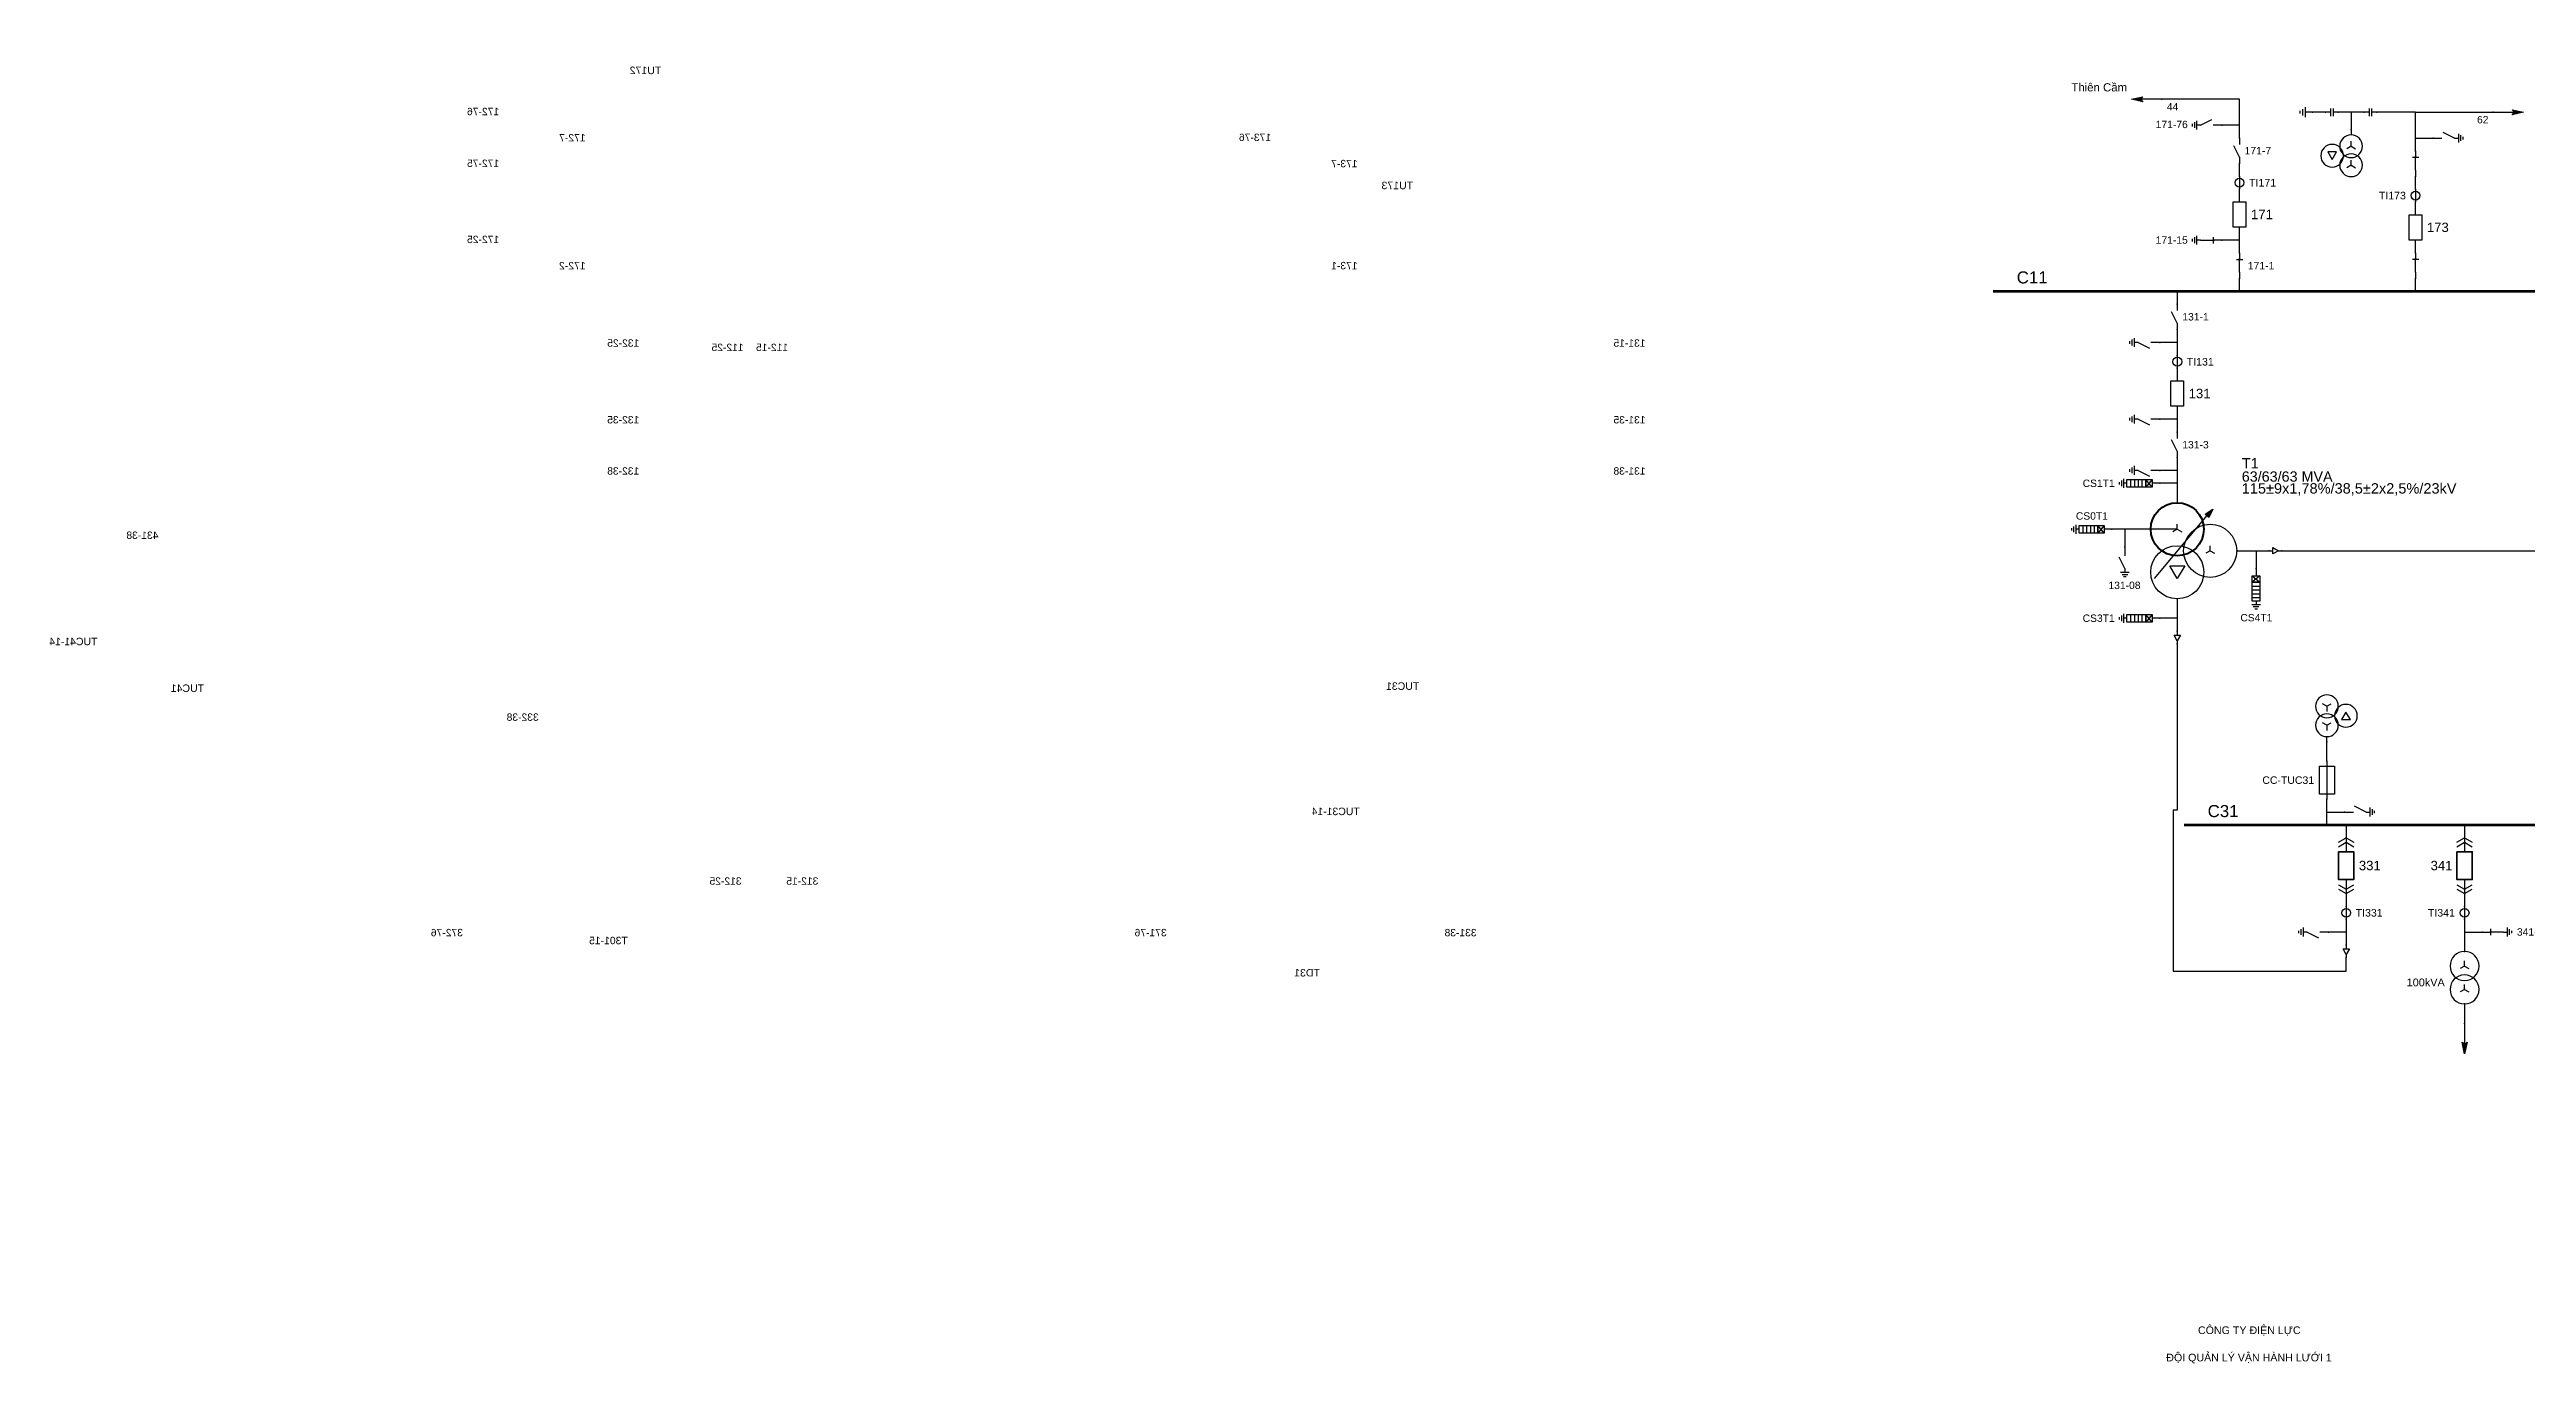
# Model space of a CAD drawing. Header units: millimetres. Extents: x -360 to 411, y 7 to 290.
# Drawn here: x -359.8 to 129.9, y 11.6 to 271.4 of the extents above; entities that cross this region are included whole.
import ezdxf

# ---------------------------------------------------------------- set-up
doc = ezdxf.new("R2010")
doc.units = ezdxf.units.MM
for name, color, linetype, lineweight in [('BUSBAR_110KV', 1, 'Continuous', 50), ('BUSBAR_35KV', 30, 'Continuous', 50), ('GROUND', 3, 'Continuous', 25), ('HV_110KV', 1, 'Continuous', 25), ('MV_22KV', 5, 'Continuous', 25), ('MV_35KV', 30, 'Continuous', 25), ('SLD_OTHER', 7, 'Continuous', 25)]:
    doc.layers.add(name, color=color, linetype=linetype, lineweight=lineweight)
doc.layers.add('SYM_PORTS', color=8, linetype='Continuous', plot=False)
doc.layers.add('TEXT', color=7, linetype='Continuous')
doc.styles.add('SLD_TEXT', font='arial.ttf')

# ---------------------------------------------------------------- blocks, each defined once
blk = doc.blocks.new('SYM_DISCONNECTOR_CLOSED')
at = {"lineweight": 25}
for points in [[(-0.625, 1.25), (0.625, 1.25)], [(0, 2.5), (0, 1.25)], [(0, -1.25), (0, 1.5)], [(0, -1.25), (0, -2.5)]]:
    blk.add_lwpolyline(points, dxfattribs=at)
at = {"layer": 'SYM_PORTS'}
for p in [(0, 2.5), (0, -2.5)]:
    blk.add_point(p, dxfattribs=at)
blk.add_attdef('DEVICE_CODE', (1.625, -0.5), '', height=2)
blk = doc.blocks.new('SYM_EARTHING_SWITCH_CLOSED')
at = {"lineweight": 25}
for points in [[(-0.625, 1.25), (0.625, 1.25)], [(0, 3), (0, 1.25)], [(0, -1.25), (0, 1.5)], [(-0.875, -2), (0.875, -2)], [(-0.5625, -2.4375), (0.5625, -2.4375)], [(-0.25, -2.875), (0.25, -2.875)], [(0, -1.25), (0, -2)]]:
    blk.add_lwpolyline(points, dxfattribs=at)
at = {"layer": 'SYM_PORTS'}
blk.add_point((0, 3), dxfattribs=at)
blk.add_attdef('DEVICE_CODE', (1.875, 0), '', height=2)
blk = doc.blocks.new('SYM_CIRCUIT_BREAKER')
at = {"lineweight": 25}
blk.add_lwpolyline([(-1.25, 2.5), (1.25, 2.5), (1.25, -2.5), (-1.25, -2.5)], close=True, dxfattribs=at)
at = {"layer": 'SYM_PORTS'}
for p in [(0, 2.5), (0, -2.5)]:
    blk.add_point(p, dxfattribs=at)
blk.add_attdef('DEVICE_CODE', (2.25, -0.5), '', height=2)
at = {"flags": 1}
blk.add_attdef('RATING', (2.25, -3.5), '', height=2, dxfattribs=at)
blk = doc.blocks.new('SYM_CURRENT_TRANSFORMER')
at = {"lineweight": 25}
blk.add_lwpolyline([(0, 1.25), (0, -1.25)], dxfattribs=at)
blk.add_circle((0, 0), 0.875, dxfattribs=at)
at = {"layer": 'SYM_PORTS'}
for p in [(0, 1.25), (0, -1.25)]:
    blk.add_point(p, dxfattribs=at)
blk.add_attdef('DEVICE_CODE', (1.875, -1.75), '', height=2)
at = {"flags": 1}
blk.add_attdef('RATIO', (1.875, -4.75), '', height=2, dxfattribs=at)
blk = doc.blocks.new('SYM_DISCONNECTOR_OPEN')
at = {"lineweight": 25}
for points in [[(0, -1.25), (-1.125, 1)], [(0, 2.5), (0, 1.25)], [(0, -1.25), (0, -2.5)]]:
    blk.add_lwpolyline(points, dxfattribs=at)
at = {"layer": 'SYM_PORTS'}
for p in [(0, 2.5), (0, -2.5)]:
    blk.add_point(p, dxfattribs=at)
blk.add_attdef('DEVICE_CODE', (1, -0.5), '', height=2)
blk = doc.blocks.new('SYM_EARTHING_SWITCH_OPEN')
at = {"lineweight": 25}
for points in [[(0, -1.25), (-1.125, 1)], [(0, 3), (0, 1.25)], [(-0.875, -2), (0.875, -2)], [(-0.5625, -2.4375), (0.5625, -2.4375)], [(-0.25, -2.875), (0.25, -2.875)], [(0, -1.25), (0, -2)]]:
    blk.add_lwpolyline(points, dxfattribs=at)
at = {"layer": 'SYM_PORTS'}
blk.add_point((0, 3), dxfattribs=at)
blk.add_attdef('DEVICE_CODE', (1.875, 0), '', height=2)
blk = doc.blocks.new('SYM_LINE_FEEDER_ARROW')
blk.add_hatch(color=7).paths.add_polyline_path([(0, -3), (-0.5, -0.75), (0, -1.25), (0.5, -0.75)])
at = {"lineweight": 25}
blk.add_lwpolyline([(0, 3), (0, -1.25)], dxfattribs=at)
blk.add_lwpolyline([(0, -3), (-0.5, -0.75), (0, -1.25), (0.5, -0.75)], close=True, dxfattribs=at)
at = {"layer": 'SYM_PORTS'}
blk.add_point((0, 3), dxfattribs=at)
blk.add_attdef('LINE_NAME', (1.5, 0), '', height=2)
blk = doc.blocks.new('SYM_COUPLING_CAPACITOR')
at = {"lineweight": 25}
for points in [[(-0.75, 0.25), (0.75, 0.25)], [(0, 1.25), (0, 0.25)], [(-0.75, -0.25), (0.75, -0.25)], [(0, -0.25), (0, -1.25)]]:
    blk.add_lwpolyline(points, dxfattribs=at)
at = {"layer": 'SYM_PORTS'}
for p in [(0, 1.25), (0, -1.25)]:
    blk.add_point(p, dxfattribs=at)
blk.add_attdef('DEVICE_CODE', (1.75, -1.75), '', height=2)
blk = doc.blocks.new('SYM_VOLTAGE_TRANSFORMER')
at = {"lineweight": 25}
for points in [[(0, 1.375), (-0.8625, 0.875)], [(0, 4.625), (0, 3.625)], [(0, 1.375), (0, 2.375)], [(0, 1.375), (0.8625, 0.875)], [(0, -2.375), (-0.8625, -2.875)], [(0, -2.375), (0, -1.375)], [(0, -2.375), (0.8625, -2.875)]]:
    blk.add_lwpolyline(points, dxfattribs=at)
blk.add_lwpolyline([(2.875, 0.25), (4.625, 0.25), (3.75, -1.25)], close=True, dxfattribs=at)
for centre in [(0, 1.375), (3.75, -0.5), (0, -2.375)]:
    blk.add_circle(centre, 2.25, dxfattribs=at)
at = {"layer": 'SYM_PORTS'}
blk.add_point((0, 4.625), dxfattribs=at)
blk.add_attdef('DEVICE_CODE', (7, 1.625), '', height=2)
at = {"flags": 1}
blk.add_attdef('RATIO', (7, -1.375), '', height=2, dxfattribs=at)
blk = doc.blocks.new('SYM_GROUND_SYMBOL')
at = {"lineweight": 25}
for points in [[(0, 1.25), (0, -0.25)], [(-1, -0.25), (1, -0.25)], [(-0.625, -0.75), (0.625, -0.75)], [(-0.25, -1.25), (0.25, -1.25)]]:
    blk.add_lwpolyline(points, dxfattribs=at)
at = {"layer": 'SYM_PORTS'}
blk.add_point((0, 1.25), dxfattribs=at)
blk = doc.blocks.new('SYM_SURGE_ARRESTER')
at = {"lineweight": 25}
for points in [[(-0.75, 2.5), (0.75, 2.5), (0.75, 1.25), (-0.75, 1.25)], [(-0.75, 1.25), (0.75, 1.25), (0.75, -2.5), (-0.75, -2.5)]]:
    blk.add_lwpolyline(points, close=True, dxfattribs=at)
for points in [[(-0.75, 2.5), (0.75, 1.25)], [(0.75, 2.5), (-0.75, 1.25)], [(-0.75, 0.5), (0.75, 0.5)], [(0, 4), (0, 2.5)], [(-0.875, -3.125), (0.875, -3.125)], [(-0.75, -0.25), (0.75, -0.25)], [(-0.75, -1), (0.75, -1)], [(-0.75, -1.75), (0.75, -1.75)], [(-0.5625, -3.5625), (0.5625, -3.5625)], [(-0.25, -4), (0.25, -4)], [(0, -2.5), (0, -3.125)]]:
    blk.add_lwpolyline(points, dxfattribs=at)
at = {"layer": 'SYM_PORTS'}
blk.add_point((0, 4), dxfattribs=at)
blk.add_attdef('DEVICE_CODE', (1.875, 1), '', height=2)
blk = doc.blocks.new('SYM_TRANSFORMER_3W')
blk.add_hatch(color=7).paths.add_polyline_path([(3.75, 8.25), (3.0125, 6.575), (2.2375, 7.225)])
at = {"lineweight": 25}
for points in [[(-7.75, -5.5), (3.0125, 7.35)], [(-3.25, 4.25), (-3.25, 5.25)], [(-3.25, 4.25), (-8.5, 4.25)], [(-3.25, 4.25), (-4.1125, 3.75)], [(-3.25, 4.25), (-2.3875, 3.75)], [(3.25, 0), (2.3875, -0.5)], [(3.25, 0), (3.25, 1)], [(3.25, 0), (4.1125, -0.5)]]:
    blk.add_lwpolyline(points, dxfattribs=at)
for points in [[(3.75, 8.25), (3.0125, 6.575), (2.2375, 7.225)], [(-4.75, -3), (-1.75, -3), (-3.25, -5.5)]]:
    blk.add_lwpolyline(points, close=True, dxfattribs=at)
at = {"lineweight": 50}
blk.add_circle((-3.25, 4.25), 5.25, dxfattribs=at)
at = {"lineweight": 25}
for centre in [(3.25, 0), (-3.25, -4.25)]:
    blk.add_circle(centre, 5.25, dxfattribs=at)
at = {"layer": 'SYM_PORTS'}
for p in [(-3.25, 9.5), (-8.5, 4.25), (8.5, 0), (-3.25, -9.5)]:
    blk.add_point(p, dxfattribs=at)
blk.add_attdef('DEVICE_CODE', (9.5, 6.5), '', height=2)
at = {"flags": 1}
for tag, p in [('POWER', (9.5, 3.5)), ('VOLTAGE_RATIO', (9.5, 0.5))]:
    blk.add_attdef(tag, p, '', height=2, dxfattribs=at)
blk = doc.blocks.new('SYM_CABLE_TERMINATION')
at = {"lineweight": 25}
blk.add_lwpolyline([(-0.625, 0.5), (0.625, 0.5), (0, -0.625)], close=True, dxfattribs=at)
for points in [[(0, 1.25), (0, 0.5)], [(0, -0.625), (0, -1.25)]]:
    blk.add_lwpolyline(points, dxfattribs=at)
at = {"layer": 'SYM_PORTS'}
for p in [(0, 1.25), (0, -1.25)]:
    blk.add_point(p, dxfattribs=at)
blk = doc.blocks.new('SYM_DRAWOUT_BREAKER')
at = {"lineweight": 25}
for points in [[(-1.5, 4.625), (0, 5.5), (1.5, 4.625)], [(0, 5.5), (0, 2.75)], [(-1.5, 3.75), (0, 4.625), (1.5, 3.75)], [(-1.5, -3.75), (0, -4.625), (1.5, -3.75)], [(-1.5, -4.625), (0, -5.5), (1.5, -4.625)], [(0, -2.75), (0, -5.5)]]:
    blk.add_lwpolyline(points, dxfattribs=at)
at = {"lineweight": 35}
blk.add_lwpolyline([(-1.5, 2.75), (1.5, 2.75), (1.5, -2.75), (-1.5, -2.75)], close=True, dxfattribs=at)
at = {"layer": 'SYM_PORTS'}
for p in [(0, 5.5), (0, -5.5)]:
    blk.add_point(p, dxfattribs=at)
blk.add_attdef('DEVICE_CODE', (2.5, 2.5), '', height=2)
at = {"flags": 1}
blk.add_attdef('RATING', (2.5, -0.5), '', height=2, dxfattribs=at)
blk = doc.blocks.new('SYM_TRANSFORMER_2W')
at = {"lineweight": 25}
for points in [[(0, 2.3125), (-0.8625, 1.8125)], [(0, 2.3125), (0, 3.3125)], [(0, 2.3125), (0.8625, 1.8125)], [(0, -2.3125), (-0.8625, -2.8125)], [(0, -2.3125), (0, -1.3125)], [(0, -2.3125), (0.8625, -2.8125)]]:
    blk.add_lwpolyline(points, dxfattribs=at)
for centre in [(0, 2.3125), (0, -2.3125)]:
    blk.add_circle(centre, 2.875, dxfattribs=at)
at = {"layer": 'SYM_PORTS'}
for p in [(0, 5.1875), (0, -5.1875)]:
    blk.add_point(p, dxfattribs=at)
blk.add_attdef('DEVICE_CODE', (3.875, 2.1875), '', height=2)
at = {"flags": 1}
for tag, p in [('POWER', (3.875, -0.8125)), ('VOLTAGE_RATIO', (3.875, -3.8125))]:
    blk.add_attdef(tag, p, '', height=2, dxfattribs=at)
blk = doc.blocks.new('SYM_FUSE_DISCONNECTOR')
at = {"lineweight": 25}
blk.add_lwpolyline([(-1.5, 2.75), (1.5, 2.75), (1.5, -2.75), (-1.5, -2.75)], close=True, dxfattribs=at)
blk.add_lwpolyline([(0, 3.75), (0, -3.75)], dxfattribs=at)
at = {"layer": 'SYM_PORTS'}
for p in [(0, 3.75), (0, -3.75)]:
    blk.add_point(p, dxfattribs=at)
blk.add_attdef('DEVICE_CODE', (2.5, 0.75), '', height=2)
at = {"flags": 1}
blk.add_attdef('RATING', (2.5, -2.25), '', height=2, dxfattribs=at)

msp = doc.modelspace()

# ---------------------------------------------------------------- linework, layer by layer
at = {"layer": 'BUSBAR_110KV', "const_width": 0.495}
msp.add_lwpolyline([(24.42, 223.57), (206.66, 223.57)], dxfattribs=at)
at = {"layer": 'BUSBAR_35KV', "const_width": 0.495}
msp.add_lwpolyline([(62.15, 118.07), (200.67, 118.07)], dxfattribs=at)
at = {"layer": 'GROUND'}
msp.add_lwpolyline([(90.15, 258.97), (87.6, 258.97)], dxfattribs=at)
at = {"layer": 'HV_110KV'}
for points in [[(73.15, 256.42), (73.15, 261.53), (57.8, 261.53)], [(73.15, 256.42), (69.67, 256.42)], [(73.15, 253.86), (73.15, 256.42)], [(95.21, 258.97), (92.65, 258.97)], [(97.77, 258.97), (95.21, 258.97)], [(95.21, 258.97), (95.21, 255.5)], [(107.94, 258.97), (100.27, 258.97)], [(107.94, 253.86), (107.94, 258.97)], [(107.94, 258.97), (123.29, 258.97)], [(107.94, 251.3), (107.94, 253.86)], [(107.94, 253.86), (111.42, 253.86)], [(73.15, 246.3), (73.15, 248.86)], [(107.94, 243.74), (107.94, 246.3)], [(73.15, 241.24), (73.15, 243.8)], [(107.94, 238.68), (107.94, 241.24)], [(73.15, 233.68), (73.15, 236.24)], [(73.15, 233.68), (69.67, 233.68)], [(73.15, 231.13), (73.15, 233.68)], [(107.94, 231.13), (107.94, 233.68)], [(73.15, 223.57), (73.15, 226.13)], [(107.94, 223.57), (107.94, 226.13)], [(60.85, 223.57), (60.85, 221.01)], [(60.85, 216.01), (60.85, 213.45)], [(60.85, 213.45), (57.37, 213.45)], [(60.85, 213.45), (60.85, 210.9)], [(60.85, 208.4), (60.85, 205.84)], [(60.85, 200.84), (60.85, 198.28)], [(60.85, 198.28), (57.37, 198.28)], [(60.85, 198.28), (60.85, 195.72)], [(60.85, 188.16), (57.37, 188.16)], [(60.85, 190.72), (60.85, 188.16)], [(60.85, 188.16), (60.85, 185.61)], [(60.85, 185.61), (57.37, 185.61)], [(60.85, 185.61), (60.85, 181.77)], [(50.48, 176.52), (47.92, 176.52)], [(55.6, 176.52), (50.48, 176.52)], [(50.48, 176.52), (50.48, 173.04)]]:
    msp.add_lwpolyline(points, dxfattribs=at)
at = {"layer": 'MV_22KV'}
for points in [[(72.6, 172.27), (76.43, 172.27)], [(76.43, 172.27), (76.43, 168.79)], [(76.43, 172.27), (78.99, 172.27)], [(81.49, 172.27), (84.19, 172.27), (238.5, 172.27), (238.5, 152.49), (333.6, 152.49), (333.6, 164.23), (336.3, 164.23)]]:
    msp.add_lwpolyline(points, dxfattribs=at)
at = {"layer": 'MV_35KV'}
for points in [[(60.85, 162.77), (60.85, 158.93)], [(60.85, 158.93), (57.37, 158.93)], [(60.85, 158.93), (60.85, 156.37)], [(60.85, 153.87), (60.85, 151.17), (60.85, 120.99), (60, 120.99), (60, 89.14), (94.24, 89.14), (94.24, 91.84)], [(90.43, 130.68), (90.43, 134.52)], [(90.43, 120.63), (90.43, 123.18)], [(90.43, 118.07), (90.43, 120.63)], [(90.43, 120.63), (93.91, 120.63)], [(94.24, 118.07), (94.24, 115.51)], [(117.64, 118.07), (117.64, 115.51)], [(94.24, 104.51), (94.24, 101.95)], [(117.64, 104.51), (117.64, 101.95)], [(94.24, 99.45), (94.24, 96.9)], [(117.64, 99.45), (117.64, 96.9)], [(94.24, 96.9), (90.77, 96.9)], [(94.24, 96.9), (94.24, 94.34)], [(117.64, 96.9), (121.11, 96.9)], [(117.64, 96.9), (117.64, 93.06)]]:
    msp.add_lwpolyline(points, dxfattribs=at)
at = {"layer": 'SLD_OTHER'}
msp.add_lwpolyline([(117.64, 82.68), (117.64, 78.85)], dxfattribs=at)

# ---------------------------------------------------------------- block references
at = {"layer": 'GROUND', "rotation": 270}
msp.add_blockref('SYM_GROUND_SYMBOL', (86.35, 258.97), dxfattribs=at)
at = {"layer": 'HV_110KV'}
ref = msp.add_blockref('SYM_VOLTAGE_TRANSFORMER', (250.7, 265.37), dxfattribs=dict(at, xscale=-1, rotation=270))
ref.add_attrib('DEVICE_CODE', 'TU172', (238.84, 266.51), dxfattribs={"layer": 'TEXT', "extrusion": (0, 0, -1), "height": 1.489, "style": 'SLD_TEXT'})
ref = msp.add_blockref('SYM_EARTHING_SWITCH_OPEN', (267.02, 258.97), dxfattribs=dict(at, xscale=-1, rotation=90))
ref.add_attrib('DEVICE_CODE', '172-76', (270.89, 258.39), dxfattribs={"layer": 'TEXT', "extrusion": (0, 0, -1), "height": 1.461, "style": 'SLD_TEXT'})
for name, p, rotation in [('SYM_LINE_FEEDER_ARROW', (54.8, 261.53), 270), ('SYM_COUPLING_CAPACITOR', (91.4, 258.97), 270), ('SYM_COUPLING_CAPACITOR', (99.02, 258.97), 270), ('SYM_LINE_FEEDER_ARROW', (126.29, 258.97), 90)]:
    msp.add_blockref(name, p, dxfattribs=dict(at, rotation=rotation))
ref = msp.add_blockref('SYM_DISCONNECTOR_CLOSED', (260.54, 253.92), dxfattribs=dict(at, xscale=-1))
ref.add_attrib('DEVICE_CODE', '172-7', (253.79, 253.19), dxfattribs={"layer": 'TEXT', "extrusion": (0, 0, -1), "height": 1.475, "style": 'SLD_TEXT'})
ref = msp.add_blockref('SYM_EARTHING_SWITCH_OPEN', (114.42, 253.86), dxfattribs=dict(at, xscale=-1, rotation=90))
ref.add_attrib('DEVICE_CODE', '173-76', (118.29, 253.28), dxfattribs={"layer": 'TEXT', "extrusion": (0, 0, -1), "height": 1.461, "style": 'SLD_TEXT'})
ref = msp.add_blockref('SYM_VOLTAGE_TRANSFORMER', (95.21, 250.87), dxfattribs=dict(at, xscale=-1))
ref.add_attrib('DEVICE_CODE', 'TU173', (90.22, 243.76), dxfattribs={"layer": 'TEXT', "extrusion": (0, 0, -1), "height": 1.489, "style": 'SLD_TEXT'})
ref = msp.add_blockref('SYM_EARTHING_SWITCH_OPEN', (66.67, 256.42), dxfattribs=dict(at, rotation=270))
ref.add_attrib('DEVICE_CODE', '171-76', (56.57, 255.83), dxfattribs={"layer": 'TEXT', "height": 1.461, "style": 'SLD_TEXT'})
ref = msp.add_blockref('SYM_EARTHING_SWITCH_CLOSED', (267.02, 248.86), dxfattribs=dict(at, xscale=-1, rotation=90))
ref.add_attrib('DEVICE_CODE', '172-75', (270.89, 248.15), dxfattribs={"layer": 'TEXT', "extrusion": (0, 0, -1), "height": 1.461, "style": 'SLD_TEXT'})
ref = msp.add_blockref('SYM_DISCONNECTOR_CLOSED', (107.94, 248.8), dxfattribs=dict(at, xscale=-1))
ref.add_attrib('DEVICE_CODE', '173-7', (101.19, 248.09), dxfattribs={"layer": 'TEXT', "extrusion": (0, 0, -1), "height": 1.463, "style": 'SLD_TEXT'})
ref = msp.add_blockref('SYM_DISCONNECTOR_OPEN', (73.15, 251.36), dxfattribs=at)
ref.add_attrib('DEVICE_CODE', '171-7', (74.14, 250.64), dxfattribs={"layer": 'TEXT', "height": 1.475, "style": 'SLD_TEXT'})
ref = msp.add_blockref('SYM_CURRENT_TRANSFORMER', (73.15, 245.05), dxfattribs=at)
ref.add_attrib('DEVICE_CODE', 'TI171', (75.02, 244.29), dxfattribs={"layer": 'TEXT', "height": 1.51, "style": 'SLD_TEXT'})
ref = msp.add_blockref('SYM_CIRCUIT_BREAKER', (73.15, 238.74), dxfattribs=at)
ref.add_attrib('DEVICE_CODE', '171', (75.39, 237.83), dxfattribs={"layer": 'TEXT', "height": 1.872, "style": 'SLD_TEXT'})
ref = msp.add_blockref('SYM_CURRENT_TRANSFORMER', (107.94, 242.49), dxfattribs=at)
ref.add_attrib('DEVICE_CODE', 'TI173', (100.69, 241.75), dxfattribs={"layer": 'TEXT', "height": 1.497, "style": 'SLD_TEXT'})
ref = msp.add_blockref('SYM_CIRCUIT_BREAKER', (107.94, 236.18), dxfattribs=at)
ref.add_attrib('DEVICE_CODE', '173', (110.19, 235.29), dxfattribs={"layer": 'TEXT', "height": 1.856, "style": 'SLD_TEXT'})
ref = msp.add_blockref('SYM_EARTHING_SWITCH_OPEN', (267.02, 233.68), dxfattribs=dict(at, xscale=-1, rotation=90))
ref.add_attrib('DEVICE_CODE', '172-25', (270.89, 233.1), dxfattribs={"layer": 'TEXT', "extrusion": (0, 0, -1), "height": 1.461, "style": 'SLD_TEXT'})
ref = msp.add_blockref('SYM_DISCONNECTOR_CLOSED', (260.54, 228.63), dxfattribs=dict(at, xscale=-1))
ref.add_attrib('DEVICE_CODE', '172-2', (253.79, 227.9), dxfattribs={"layer": 'TEXT', "extrusion": (0, 0, -1), "height": 1.475, "style": 'SLD_TEXT'})
ref = msp.add_blockref('SYM_DISCONNECTOR_CLOSED', (107.94, 228.63), dxfattribs=dict(at, xscale=-1))
ref.add_attrib('DEVICE_CODE', '173-1', (101.19, 227.92), dxfattribs={"layer": 'TEXT', "extrusion": (0, 0, -1), "height": 1.463, "style": 'SLD_TEXT'})
ref = msp.add_blockref('SYM_EARTHING_SWITCH_CLOSED', (66.67, 233.68), dxfattribs=dict(at, rotation=270))
ref.add_attrib('DEVICE_CODE', '171-15', (56.57, 232.98), dxfattribs={"layer": 'TEXT', "height": 1.461, "style": 'SLD_TEXT'})
ref = msp.add_blockref('SYM_DISCONNECTOR_CLOSED', (73.15, 228.63), dxfattribs=at)
ref.add_attrib('DEVICE_CODE', '171-1', (74.77, 227.9), dxfattribs={"layer": 'TEXT', "height": 1.475, "style": 'SLD_TEXT'})
ref = msp.add_blockref('SYM_DISCONNECTOR_OPEN', (60.85, 218.51), dxfattribs=at)
ref.add_attrib('DEVICE_CODE', '131-1', (61.84, 217.8), dxfattribs={"layer": 'TEXT', "height": 1.46, "style": 'SLD_TEXT'})
ref = msp.add_blockref('SYM_EARTHING_SWITCH_OPEN', (219.33, 217.09), dxfattribs=dict(at, xscale=-1))
ref.add_attrib('DEVICE_CODE', '112-25', (222.57, 211.76), dxfattribs={"layer": 'TEXT', "extrusion": (0, 0, -1), "height": 1.458, "style": 'SLD_TEXT'})
ref = msp.add_blockref('SYM_EARTHING_SWITCH_OPEN', (216.77, 217.09), dxfattribs=dict(at, xscale=-1))
ref.add_attrib('DEVICE_CODE', '112-15', (213.78, 211.76), dxfattribs={"layer": 'TEXT', "extrusion": (0, 0, -1), "height": 1.458, "style": 'SLD_TEXT'})
ref = msp.add_blockref('SYM_EARTHING_SWITCH_OPEN', (253.29, 213.45), dxfattribs=dict(at, xscale=-1, rotation=270))
ref.add_attrib('DEVICE_CODE', '132-25', (243.19, 212.62), dxfattribs={"layer": 'TEXT', "extrusion": (0, 0, -1), "height": 1.458, "style": 'SLD_TEXT'})
ref = msp.add_blockref('SYM_EARTHING_SWITCH_OPEN', (54.37, 213.45), dxfattribs=dict(at, xscale=-1, rotation=270))
ref.add_attrib('DEVICE_CODE', '131-15', (44.27, 212.62), dxfattribs={"layer": 'TEXT', "extrusion": (0, 0, -1), "height": 1.458, "style": 'SLD_TEXT'})
ref = msp.add_blockref('SYM_CURRENT_TRANSFORMER', (60.85, 209.65), dxfattribs=at)
ref.add_attrib('DEVICE_CODE', 'TI131', (62.72, 208.9), dxfattribs={"layer": 'TEXT', "height": 1.494, "style": 'SLD_TEXT'})
ref = msp.add_blockref('SYM_CIRCUIT_BREAKER', (60.85, 203.34), dxfattribs=at)
ref.add_attrib('DEVICE_CODE', '131', (63.09, 202.44), dxfattribs={"layer": 'TEXT', "height": 1.856, "style": 'SLD_TEXT'})
ref = msp.add_blockref('SYM_EARTHING_SWITCH_OPEN', (253.29, 198.28), dxfattribs=dict(at, xscale=-1, rotation=270))
ref.add_attrib('DEVICE_CODE', '132-35', (243.19, 197.45), dxfattribs={"layer": 'TEXT', "extrusion": (0, 0, -1), "height": 1.458, "style": 'SLD_TEXT'})
ref = msp.add_blockref('SYM_EARTHING_SWITCH_OPEN', (54.37, 198.28), dxfattribs=dict(at, xscale=-1, rotation=270))
ref.add_attrib('DEVICE_CODE', '131-35', (44.27, 197.45), dxfattribs={"layer": 'TEXT', "extrusion": (0, 0, -1), "height": 1.458, "style": 'SLD_TEXT'})
ref = msp.add_blockref('SYM_DISCONNECTOR_OPEN', (60.85, 193.22), dxfattribs=at)
ref.add_attrib('DEVICE_CODE', '131-3', (61.84, 192.51), dxfattribs={"layer": 'TEXT', "height": 1.46, "style": 'SLD_TEXT'})
ref = msp.add_blockref('SYM_EARTHING_SWITCH_OPEN', (253.29, 188.16), dxfattribs=dict(at, xscale=-1, rotation=270))
ref.add_attrib('DEVICE_CODE', '132-38', (243.19, 187.33), dxfattribs={"layer": 'TEXT', "extrusion": (0, 0, -1), "height": 1.458, "style": 'SLD_TEXT'})
ref = msp.add_blockref('SYM_EARTHING_SWITCH_OPEN', (54.37, 188.16), dxfattribs=dict(at, xscale=-1, rotation=270))
ref.add_attrib('DEVICE_CODE', '131-38', (44.27, 187.33), dxfattribs={"layer": 'TEXT', "extrusion": (0, 0, -1), "height": 1.458, "style": 'SLD_TEXT'})
ref = msp.add_blockref('SYM_SURGE_ARRESTER', (53.37, 185.61), dxfattribs=dict(at, rotation=270))
ref.add_attrib('DEVICE_CODE', 'CS1T1', (42.14, 184.89), dxfattribs={"layer": 'TEXT', "height": 1.456, "style": 'SLD_TEXT'})
ref = msp.add_blockref('SYM_TRANSFORMER_3W', (64.1, 172.27), dxfattribs=at)
ref.add_attrib('DEVICE_CODE', 'T1', (73.59, 188.54), dxfattribs={"layer": 'TEXT', "height": 2.057, "style": 'SLD_TEXT'})
ref = msp.add_blockref('SYM_SURGE_ARRESTER', (43.92, 176.52), dxfattribs=dict(at, rotation=270))
ref.add_attrib('DEVICE_CODE', 'CS0T1', (40.8, 178.43), dxfattribs={"layer": 'TEXT', "height": 1.456, "style": 'SLD_TEXT'})
ref = msp.add_blockref('SYM_EARTHING_SWITCH_OPEN', (50.48, 170.04), dxfattribs=at)
ref.add_attrib('DEVICE_CODE', '131-08', (47.24, 164.71), dxfattribs={"layer": 'TEXT', "height": 1.458, "style": 'SLD_TEXT'})
at = {"layer": 'MV_22KV'}
ref = msp.add_blockref('SYM_EARTHING_SWITCH_CLOSED', (341.36, 170.71), dxfattribs=dict(at, xscale=-1, rotation=180))
ref.add_attrib('DEVICE_CODE', '431-38', (338.24, 174.62), dxfattribs={"layer": 'TEXT', "extrusion": (0, 0, -1), "height": 1.458, "style": 'SLD_TEXT'})
at = {"layer": 'MV_22KV', "rotation": 90}
msp.add_blockref('SYM_CABLE_TERMINATION', (80.24, 172.27), dxfattribs=at)
at = {"layer": 'MV_22KV'}
ref = msp.add_blockref('SYM_SURGE_ARRESTER', (76.43, 164.79), dxfattribs=at)
ref.add_attrib('DEVICE_CODE', 'CS4T1', (73.31, 158.32), dxfattribs={"layer": 'TEXT', "height": 1.456, "style": 'SLD_TEXT'})
ref = msp.add_blockref('SYM_EARTHING_SWITCH_OPEN', (359.97, 149.71), dxfattribs=dict(at, xscale=-1, rotation=180))
ref.add_attrib('DEVICE_CODE', 'TUC41-14', (350.31, 153.6), dxfattribs={"layer": 'TEXT', "extrusion": (0, 0, -1), "height": 1.478, "style": 'SLD_TEXT'})
ref = msp.add_blockref('SYM_VOLTAGE_TRANSFORMER', (341.45, 143.23), dxfattribs=dict(at, xscale=-1, rotation=270))
ref.add_attrib('DEVICE_CODE', 'TUC41', (329.23, 144.36), dxfattribs={"layer": 'TEXT', "extrusion": (0, 0, -1), "height": 1.485, "style": 'SLD_TEXT'})
at = {"layer": 'MV_35KV'}
ref = msp.add_blockref('SYM_SURGE_ARRESTER', (53.37, 158.93), dxfattribs=dict(at, rotation=270))
ref.add_attrib('DEVICE_CODE', 'CS3T1', (42.14, 158.22), dxfattribs={"layer": 'TEXT', "height": 1.456, "style": 'SLD_TEXT'})
for p in [(60.85, 155.12), (94.24, 93.09)]:
    msp.add_blockref('SYM_CABLE_TERMINATION', p, dxfattribs=at)
ref = msp.add_blockref('SYM_VOLTAGE_TRANSFORMER', (90.43, 139.15), dxfattribs=dict(at, xscale=-1, rotation=180))
ref.add_attrib('DEVICE_CODE', 'TUC31', (89, 144.78), dxfattribs={"layer": 'TEXT', "extrusion": (0, 0, -1), "height": 1.485, "style": 'SLD_TEXT'})
ref = msp.add_blockref('SYM_EARTHING_SWITCH_OPEN', (259.2, 139.24), dxfattribs=dict(at, xscale=-1, rotation=90))
ref.add_attrib('DEVICE_CODE', '332-38', (263.07, 138.66), dxfattribs={"layer": 'TEXT', "extrusion": (0, 0, -1), "height": 1.458, "style": 'SLD_TEXT'})
ref = msp.add_blockref('SYM_FUSE_DISCONNECTOR', (90.43, 126.93), dxfattribs=at)
ref.add_attrib('DEVICE_CODE', 'CC-TUC31', (77.66, 126.19), dxfattribs={"layer": 'TEXT', "height": 1.482, "style": 'SLD_TEXT'})
ref = msp.add_blockref('SYM_EARTHING_SWITCH_OPEN', (96.91, 120.63), dxfattribs=dict(at, xscale=-1, rotation=90))
ref.add_attrib('DEVICE_CODE', 'TUC31-14', (100.77, 120.01), dxfattribs={"layer": 'TEXT', "extrusion": (0, 0, -1), "height": 1.478, "style": 'SLD_TEXT'})
ref = msp.add_blockref('SYM_EARTHING_SWITCH_OPEN', (225.96, 111.59), dxfattribs=dict(at, xscale=-1))
ref.add_attrib('DEVICE_CODE', '312-25', (222.97, 106.26), dxfattribs={"layer": 'TEXT', "extrusion": (0, 0, -1), "height": 1.458, "style": 'SLD_TEXT'})
ref = msp.add_blockref('SYM_EARTHING_SWITCH_OPEN', (210.79, 111.59), dxfattribs=dict(at, xscale=-1))
ref.add_attrib('DEVICE_CODE', '312-15', (207.79, 106.26), dxfattribs={"layer": 'TEXT', "extrusion": (0, 0, -1), "height": 1.458, "style": 'SLD_TEXT'})
ref = msp.add_blockref('SYM_DRAWOUT_BREAKER', (94.24, 110.01), dxfattribs=at)
ref.add_attrib('DEVICE_CODE', '331', (96.74, 109.12), dxfattribs={"layer": 'TEXT', "height": 1.856, "style": 'SLD_TEXT'})
ref = msp.add_blockref('SYM_DRAWOUT_BREAKER', (117.64, 110.01), dxfattribs=at)
ref.add_attrib('DEVICE_CODE', '341', (110.92, 109.12), dxfattribs={"layer": 'TEXT', "height": 1.856, "style": 'SLD_TEXT'})
ref = msp.add_blockref('SYM_CURRENT_TRANSFORMER', (94.24, 100.7), dxfattribs=at)
ref.add_attrib('DEVICE_CODE', 'TI331', (96.11, 99.96), dxfattribs={"layer": 'TEXT', "height": 1.494, "style": 'SLD_TEXT'})
ref = msp.add_blockref('SYM_CURRENT_TRANSFORMER', (117.64, 100.7), dxfattribs=at)
ref.add_attrib('DEVICE_CODE', 'TI341', (110.39, 99.96), dxfattribs={"layer": 'TEXT', "height": 1.494, "style": 'SLD_TEXT'})
ref = msp.add_blockref('SYM_EARTHING_SWITCH_OPEN', (288.15, 96.9), dxfattribs=dict(at, xscale=-1, rotation=270))
ref.add_attrib('DEVICE_CODE', '372-76', (278.04, 96.06), dxfattribs={"layer": 'TEXT', "extrusion": (0, 0, -1), "height": 1.461, "style": 'SLD_TEXT'})
ref = msp.add_blockref('SYM_EARTHING_SWITCH_OPEN', (256.92, 95.34), dxfattribs=dict(at, xscale=-1, rotation=270))
ref.add_attrib('DEVICE_CODE', 'T301-15', (245.47, 94.49), dxfattribs={"layer": 'TEXT', "extrusion": (0, 0, -1), "height": 1.469, "style": 'SLD_TEXT'})
ref = msp.add_blockref('SYM_EARTHING_SWITCH_OPEN', (149.02, 96.9), dxfattribs=dict(at, xscale=-1, rotation=270))
ref.add_attrib('DEVICE_CODE', '371-76', (138.92, 96.06), dxfattribs={"layer": 'TEXT', "extrusion": (0, 0, -1), "height": 1.461, "style": 'SLD_TEXT'})
ref = msp.add_blockref('SYM_TRANSFORMER_2W', (117.64, 87.87), dxfattribs=dict(at, xscale=-1))
ref.add_attrib('DEVICE_CODE', 'TD31', (108.63, 88.11), dxfattribs={"layer": 'TEXT', "extrusion": (0, 0, -1), "height": 1.493, "style": 'SLD_TEXT'})
ref = msp.add_blockref('SYM_EARTHING_SWITCH_OPEN', (87.77, 96.9), dxfattribs=dict(at, xscale=-1, rotation=270))
ref.add_attrib('DEVICE_CODE', '331-38', (77.66, 96.06), dxfattribs={"layer": 'TEXT', "extrusion": (0, 0, -1), "height": 1.458, "style": 'SLD_TEXT'})
ref = msp.add_blockref('SYM_EARTHING_SWITCH_CLOSED', (124.11, 96.9), dxfattribs=dict(at, rotation=90))
ref.add_attrib('DEVICE_CODE', '341-38', (127.98, 96.19), dxfattribs={"layer": 'TEXT', "height": 1.458, "style": 'SLD_TEXT'})
at = {"layer": 'SLD_OTHER'}
msp.add_blockref('SYM_LINE_FEEDER_ARROW', (117.64, 75.85), dxfattribs=at)

# ---------------------------------------------------------------- texts
at = {"layer": 'TEXT', "attachment_point": 7, "style": 'SLD_TEXT'}
for s, insert, char_height in [('Thiên Cầm', (39.92, 263.07), 1.61), ('44', (58.79, 259.34), 1.453), ('62', (120.1, 256.76), 1.449), ('C11', (29.11, 225.09), 2.384), ('63/63/63 MVA', (73.59, 185.91), 2.0285), ('115±9x1,78%/38,5±2x2,5%/23kV', (73.59, 183.2), 2.0572), ('C31', (66.85, 119.59), 2.384), ('100kVA', (106.19, 86.15), 1.54), ('CÔNG TY ĐIỆN LỰC', (64.93, 17.09), 1.5085), ('ĐỘI QUẢN LÝ VẬN HÀNH LƯỚI 1', (58.67, 11.61), 1.5056)]:
    msp.add_mtext(s, dxfattribs=dict(at, insert=insert, char_height=char_height))

doc.saveas('drawing.dxf')
